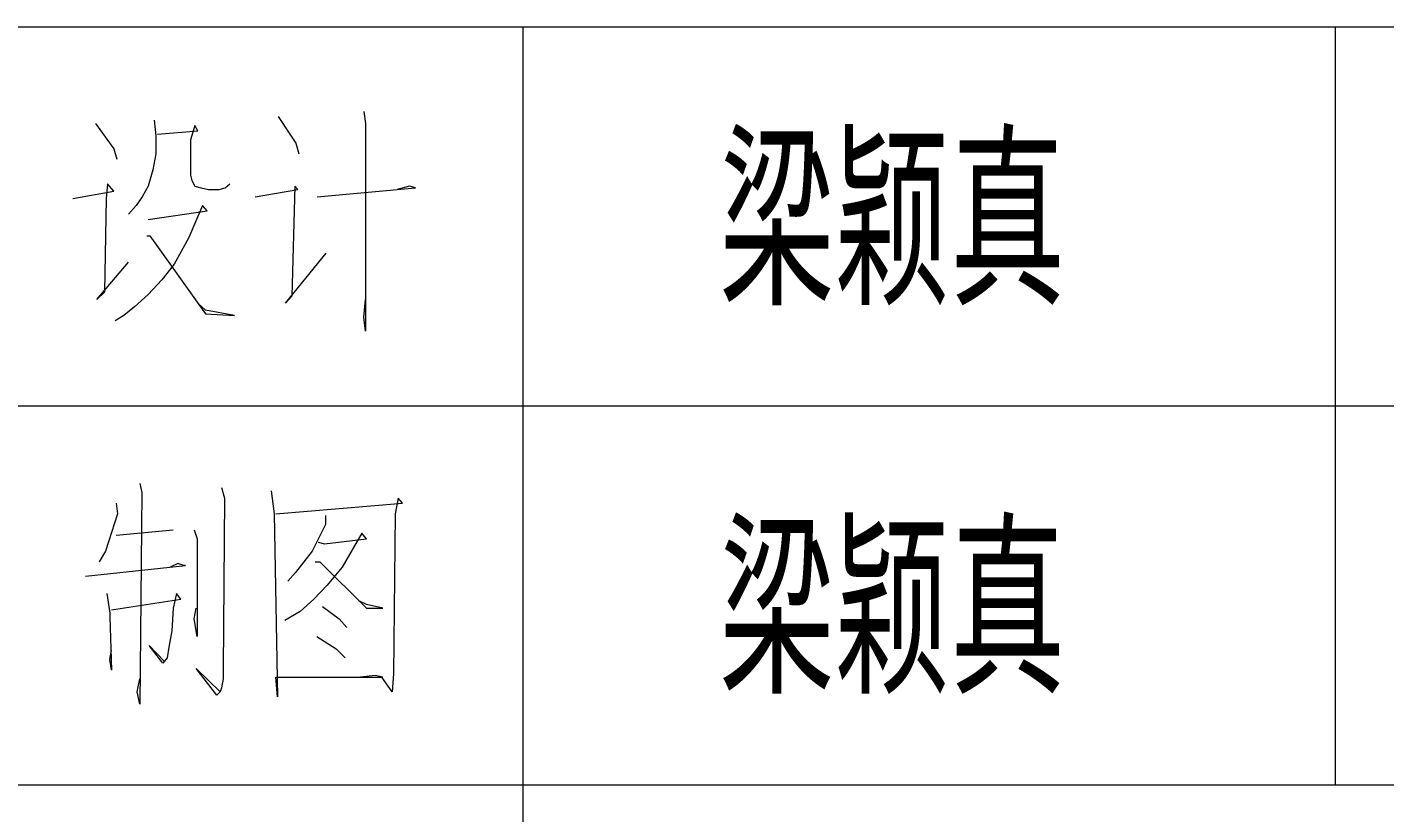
# Model space of a CAD drawing. Header units: millimetres. Extents: x 172649 to 472543, y 238332 to 449264.
# Drawn here: x 406004 to 408511, y 392188 to 393639 of the extents above; entities that cross this region are included whole.
import ezdxf

# ---------------------------------------------------------------- set-up
doc = ezdxf.new("R2010")
doc.units = ezdxf.units.MM
doc.header["$LTSCALE"] = 1000
doc.layers.add('PUB_TEXT', color=7, linetype='Continuous')
doc.layers.add('层 1', color=7, linetype='Continuous', lineweight=0)
doc.styles.add('HZ', font='geditxt.shx', dxfattribs={"width": 0.75, "bigfont": 'hzfs_1.shx'})
doc.styles.get("Standard").update_dxf_attribs({"font": 'txt', "bigfont": 'gbcbig.shx'})

# ---------------------------------------------------------------- blocks, each defined once
blk = doc.blocks.new('A$C2473133A')
at = {"color": 2}
for p, q in [((18040, 2800), (40, 2800)), ((5540, 0), (5540, 2800)), ((7040, 1400), (7040, 2800)), ((9040, 2100), (40, 2100)), ((18040, 1400), (1040, 1400))]:
    blk.add_line(p, q, dxfattribs=at)
at = {"color": 7, "lineweight": 0}
for points in [[(5087.9, 2635.1), (5109.8, 2602.2), (5120.8, 2585.7), (5126.3, 2566.1)], [(5246.3, 2644.5), (5249.4, 2621.8), (5249.4, 2238.3), (5246.3, 2264.2), (5249.4, 2297.1)], [(4750.7, 2621.8), (4784.4, 2575.5), (4789.9, 2555.9)], [(4858.9, 2628), (4862, 2599), (4862, 2566.1), (4856.5, 2536.3), (4847.9, 2506.5), (4836.9, 2486.9), (4826, 2470.4), (4811.8, 2454.7)], [(4865.2, 2602.2), (4939.7, 2608.4), (4934.2, 2618.6), (4926.3, 2592), (4926.3, 2569.2), (4926.3, 2549.6), (4926.3, 2526.9), (4928.7, 2516.7), (4934.2, 2506.5), (4945.9, 2503.3), (4959.3, 2500.2), (4978.9, 2500.2), (4989.9, 2503.3), (4998.5, 2510.4)], [(4709.1, 2483.7), (4784.4, 2497.1), (4772.6, 2510.4), (4770.3, 2483.7), (4767.1, 2310.4), (4753, 2297.1), (4811.8, 2366.1)], [(5045.5, 2486.9), (5124, 2500.2), (5118.5, 2506.5), (5113, 2303.4), (5101.2, 2290), (5176.5, 2382.6)], [(5160, 2486.9), (5341.2, 2503.3), (5330.2, 2506.5), (5307.5, 2500.2)], [(4847.9, 2444.5), (4956.9, 2461), (4948.3, 2470.4), (4937.3, 2444.5), (4923.2, 2411.6), (4909.1, 2385.7), (4895.8, 2362.2), (4873, 2333.2), (4847.9, 2306.5), (4822.8, 2283.8), (4803.2, 2267.3), (4786.8, 2257.9)], [(4845.6, 2414.7), (4851.1, 2414.7), (4953.8, 2270.4), (5007.1, 2267.3), (4953.8, 2277.5), (4939.7, 2290)], [(4832.9, 1957), (4836, 1940.6), (4832.9, 1550), (4827.4, 1572.8), (4832.9, 1596.3)], [(4983.4, 1950), (4988.9, 1930.4), (4986.6, 1615.9), (4986.6, 1596.3), (4983.4, 1579.8), (4981.1, 1572.8), (4974.8, 1566.5), (4936.4, 1615.9), (4981.1, 1572.8)], [(5075.2, 1943.7), (5080.7, 1901.3), (5087, 1563.4), (5083.8, 1599.4), (5281.4, 1599.4), (5267.3, 1602.6), (5239.9, 1599.4)], [(5083.8, 1901.3), (5317.5, 1920.9), (5309.7, 1930.4), (5304.2, 1901.3), (5301, 1605.7), (5298.7, 1572.8), (5279.1, 1599.4)], [(4789, 1920.9), (4791.3, 1901.3), (4769.4, 1832.3), (4757.6, 1812.7)], [(5175.6, 1898.2), (5175.6, 1881.7), (5150.5, 1832.3), (5119.9, 1793.1), (5105.8, 1776.7)], [(4789, 1862.1), (4894, 1871.5)], [(4933.2, 1871.5), (4938.7, 1855.1), (4938.7, 1674.7), (4933.2, 1707.6), (4936.4, 1727.3)], [(5161.5, 1848.8), (5173.2, 1845.7), (5250.8, 1855.1), (5242.2, 1865.3), (5206.1, 1802.5), (5178.7, 1769.6), (5153.6, 1743.7), (5128.5, 1721), (5100.3, 1704.5)], [(4732.5, 1786.1), (4916.8, 1805.7), (4913.6, 1805.7), (4902.7, 1809.6), (4888.5, 1802.5)], [(5156, 1812.7), (5164.6, 1812.7), (5250.8, 1727.3), (5281.4, 1727.3), (5250.8, 1733.5), (5236.7, 1740.6)], [(4771.7, 1753.9), (4777.2, 1717.8), (4777.2, 1710.8), (4780.3, 1612.8), (4777.2, 1632.4), (4780.3, 1648.8)], [(4780.3, 1724.1), (4908.2, 1743.7), (4900.3, 1753.9), (4894, 1727.3), (4891.7, 1684.9), (4886.2, 1655.1), (4883.1, 1635.5), (4875.2, 1625.3), (4850.1, 1658.2), (4877.6, 1629.2)], [(5170.1, 1730.4), (5200.7, 1707.6), (5214.8, 1691.2)], [(5159.1, 1674.7), (5195.2, 1652), (5211.6, 1635.5)]]:
    blk.add_lwpolyline(points, dxfattribs=at)
blk.add_text('334455', height=0.01).set_placement((5249.4, 2495))
at = {"layer": 'PUB_TEXT', "style": 'HZ', "width": 0.7}
for p in [(5902.2, 2286.4), (5902.2, 1568.9)]:
    blk.add_text('梁颖真', height=304.25, dxfattribs=at).set_placement(p)

msp = doc.modelspace()

# ---------------------------------------------------------------- block references
at = {"layer": '层 1'}
msp.add_blockref('A$C2473133A', (401379.8, 390838.8), dxfattribs=at)

doc.saveas('drawing.dxf')
